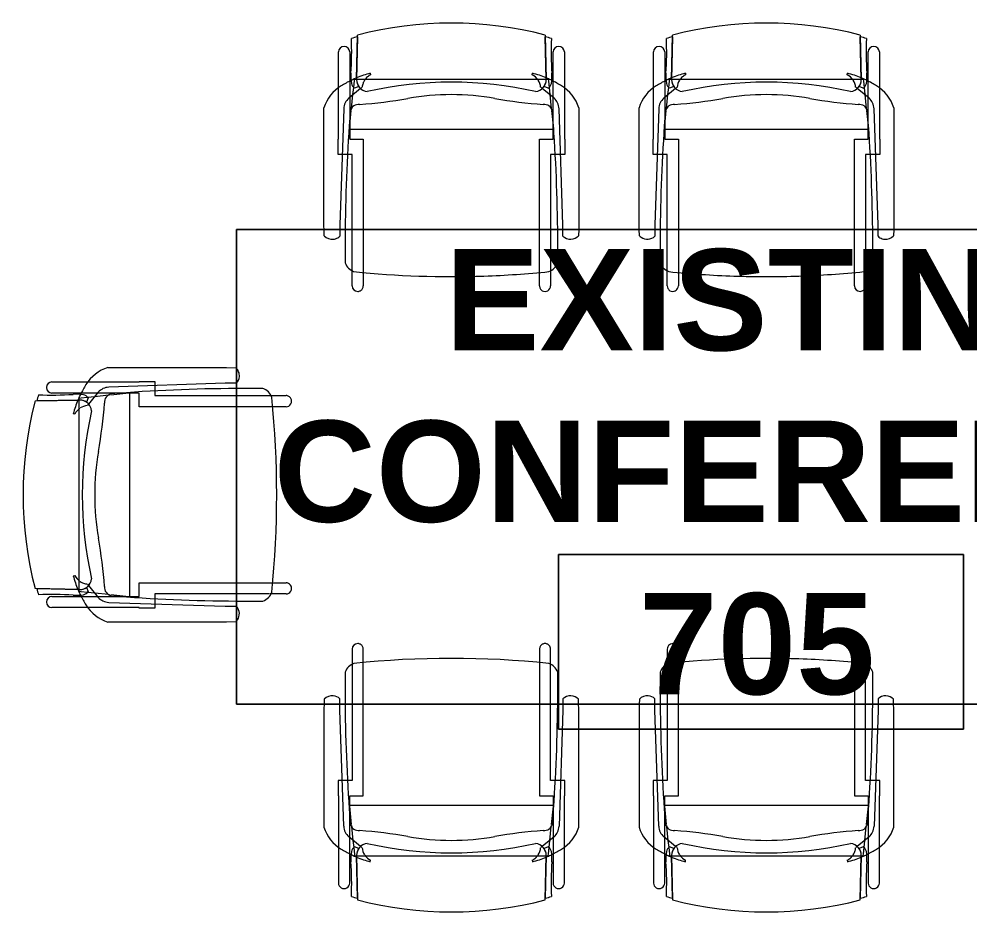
# Model space of a CAD drawing. Header units: inches. Extents: x 385 to 2249, y -1773 to -36.
# Drawn here: x 1031.6 to 1116.1, y -1072.5 to -992.8 of the extents above; entities that cross this region are included whole.
import ezdxf

# ---------------------------------------------------------------- set-up
doc = ezdxf.new("R2010")
doc.units = ezdxf.units.IN
doc.header["$MEASUREMENT"] = 0
doc.layers.add('A-AREA-IDEN', color=2, linetype='Continuous', lineweight=9)
doc.layers.add('I-FURN', color=30, linetype='Continuous', lineweight=9)
doc.styles.add('Swis721 Lt BT_B', font='', dxfattribs={"height": 9})
doc.styles.get('Swis721 Lt BT_B').set_extended_font_data('Swis721 Lt BT', bold=True)

# ---------------------------------------------------------------- blocks, each defined once
blk = doc.blocks.new('GIANT CONFERENCE TABLE3 - GIANT CONFERENCE TABLE-5500202-Level 7 POWER _ SIGNAL')
at = {"layer": 'I-FURN'}
for p, q in [((1050.88, -1011.487), (1050.88, -1053.722)), ((1147.491, -1011.487), (1050.88, -1011.487)), ((1050.88, -1011.487), (1147.491, -1011.487)), ((1050.88, -1053.722), (1050.88, -1011.487)), ((1147.491, -1053.722), (1147.491, -1011.487)), ((1147.491, -1011.487), (1147.491, -1053.722)), ((1050.88, -1053.722), (1147.491, -1053.722)), ((1147.491, -1053.722), (1050.88, -1053.722))]:
    blk.add_line(p, q, dxfattribs=at)
blk = doc.blocks.new('F-Haworth_Chair_X99-Seminar - X99 Seminar Chair with Glides-V24-Level 7 POWER _ SIGNAL')
at = {"layer": 'I-FURN'}
for p, q in [((-8.342, 11.518), (-8.423, 7.569)), ((-8.423, 7.569), (-8.345, 11.369)), ((8.423, 7.569), (8.342, 11.518)), ((8.345, 11.369), (8.423, 7.569)), ((-10.038, 10.021), (-10.038, 6.814)), ((-9.042, 7.403), (-9.042, 10.021)), ((9.042, 10.021), (9.042, 7.403)), ((10.038, 6.814), (10.038, 10.021)), ((-7.182, 7.994), (-7.207, 8.133)), ((7.207, 8.133), (7.182, 7.994)), ((-10.038, 6.814), (-10.038, 4.995)), ((-9.126, 5.919), (-8.071, 6.772)), ((-9.042, 5.987), (-9.042, 7.403)), ((-8.681, 6.866), (-8.748, 6.225)), ((-8.623, 7.419), (-8.681, 6.866)), ((-8.604, 7.597), (-8.621, 7.429)), ((-8.61, 6.81), (-8.235, 6.946)), ((-8.488, 7.597), (-8.562, 7.597)), ((-7.645, 7.597), (-8.402, 7.597)), ((-8.03, 6.805), (-7.947, 6.872)), ((7.645, 7.597), (-7.645, 7.597)), ((8.402, 7.597), (7.645, 7.597)), ((7.947, 6.872), (8.03, 6.805)), ((8.071, 6.772), (9.126, 5.919)), ((8.235, 6.946), (8.61, 6.81)), ((8.562, 7.597), (8.488, 7.597)), ((8.621, 7.429), (8.604, 7.597)), ((8.644, 7.215), (8.623, 7.419)), ((8.681, 6.866), (8.648, 7.176)), ((8.748, 6.225), (8.681, 6.866)), ((9.042, 7.403), (9.042, 5.987)), ((10.038, 4.995), (10.038, 6.814)), ((-9.042, 3.624), (-9.042, 5.987)), ((-8.748, 6.225), (-8.878, 4.986)), ((8.878, 4.986), (8.748, 6.225)), ((9.042, 5.987), (9.042, 3.624)), ((-11.324, 5.058), (-11.324, -5.482)), ((-10.038, 4.991), (-10.038, 2.271)), ((-9.919, -5.365), (-9.567, 4.966)), ((-8.898, 4.801), (-9.066, 3.197)), ((-8.878, 4.986), (-8.886, 4.91)), ((8.886, 4.91), (8.878, 4.986)), ((9.066, 3.197), (8.898, 4.801)), ((9.567, 4.966), (9.919, -5.365)), ((10.038, 2.271), (10.038, 4.991)), ((11.324, -5.482), (11.324, 5.058)), ((-9.042, 3.429), (-9.042, 3.624)), ((-9.042, 3.122), (-9.042, 3.429)), ((9.042, 3.624), (9.042, 3.429)), ((9.042, 3.429), (9.042, 3.122)), ((-9.066, 3.197), (-9.074, 3.122)), ((-9.071, 3.122), (9.071, 3.122)), ((-9.042, 2.271), (-9.042, 3.122)), ((9.042, 3.122), (9.042, 2.271)), ((9.074, 3.122), (9.066, 3.197)), ((-10.038, 2.271), (-10.07, 2.271)), ((-10.07, 2.271), (-10.07, 0.893)), ((-7.829, 2.271), (-9.042, 2.271)), ((-7.829, -5.874), (-7.829, 2.271)), ((9.042, 2.271), (7.829, 2.271)), ((7.829, 2.271), (7.829, -5.874)), ((10.07, 2.271), (10.038, 2.271)), ((10.07, 0.893), (10.07, 2.271)), ((-10.07, 0.893), (-9.705, 0.893)), ((-9.705, 0.893), (-9.197, 0.893)), ((-9.197, 0.893), (-8.82, 0.893)), ((-8.82, 0.893), (-8.82, -5.874)), ((8.82, 0.893), (9.197, 0.893)), ((8.82, -5.874), (8.82, 0.893)), ((9.197, 0.893), (9.705, 0.893)), ((9.705, 0.893), (10.07, 0.893)), ((-11.324, -5.482), (-11.31, -5.874)), ((-11.31, -5.874), (-11.295, -6.317)), ((-9.919, -5.874), (-9.919, -5.365)), ((-9.919, -6.365), (-9.919, -5.874)), ((-8.82, -5.874), (-8.82, -9.436)), ((-7.829, -9.57), (-7.829, -5.874)), ((7.829, -5.874), (7.829, -9.57)), ((8.82, -9.436), (8.82, -5.874)), ((9.919, -5.365), (9.919, -5.874)), ((9.919, -5.874), (9.919, -6.365)), ((11.295, -6.317), (11.31, -5.874)), ((11.31, -5.874), (11.324, -5.482)), ((-8.82, -9.436), (-8.82, -10.778)), ((-7.829, -10.778), (-7.829, -9.57)), ((7.829, -9.57), (7.829, -10.778)), ((8.82, -10.778), (8.82, -9.436))]:
    blk.add_line(p, q, dxfattribs=at)
for centre, radius, start, end in [((0.001, -20.292), 32.885, 75.30746, 104.69597), ((-36.062, 10.03), 27.198, 355.98565, 2.51182), ((0.002, -20.729), 33.165, 104.57657, 105.55224), ((-0.002, -20.729), 33.165, 74.44776, 75.42343), ((36.062, 10.03), 27.198, 177.48818, 184.01435), ((-9.54, 10.021), 0.498, 360, 180), ((9.54, 10.021), 0.498, 360, 180), ((-5.201, 7.865), 3.739, 175.98565, 189.90642), ((-4.708, -1.148), 9.612, 113.50939, 116.00359), ((-4.708, -1.148), 9.612, 112.92701, 113.36067), ((-4.708, -1.148), 9.612, 105.06659, 112.7369), ((-6.554, 6.763), 1.382, 131.5158, 145.98126), ((-6.554, 6.763), 1.382, 117.05034, 131.5158), ((6.554, 6.763), 1.382, 34.01874, 62.94966), ((4.708, -1.148), 9.612, 67.2631, 74.93341), ((4.708, -1.148), 9.612, 66.63933, 67.07299), ((4.708, -1.148), 9.612, 65.81544, 66.49061), ((4.708, -1.148), 9.612, 63.99641, 65.77781), ((5.201, 7.865), 3.739, 350.09358, 4.01435), ((-7.872, 3.924), 3.634, 121.95219, 161.82107), ((-4.708, -1.148), 9.612, 116.00359, 121.95219), ((-8.28, 7.327), 0.613, 189.90642, 237.45732), ((-7.37, 7.548), 1.054, 178.82139, 214.79985), ((-7.37, 7.548), 1.054, 178.82139, 264.04463), ((-6.554, 6.763), 1.382, 147.5752, 174.91217), ((0, -26.495), 33.832, 77.22846, 102.77154), ((7.37, 7.548), 1.054, 275.95537, 1.17861), ((6.554, 6.763), 1.382, 5.08783, 32.4248), ((7.37, 7.548), 1.054, 325.20015, 1.17861), ((8.28, 7.327), 0.613, 302.54268, 350.09358), ((4.708, -1.148), 9.612, 58.04781, 63.99641), ((7.872, 3.924), 3.634, 18.17893, 58.04781), ((-8.183, 4.904), 1.385, 132.89216, 177.19873), ((0, -15.966), 22.194, 79.97666, 100.02334), ((8.183, 4.904), 1.385, 2.80127, 47.10784), ((-8.236, 4.592), 0.763, 84.23375, 165.76625), ((-11.319, 48.077), 42.842, 274.23006, 280.02334), ((11.319, 48.077), 42.842, 259.97666, 265.76994), ((8.236, 4.592), 0.763, 14.23375, 95.76625), ((144.065, -7.322), 153.519, 175.47868, 179.45952), ((-144.065, -7.322), 153.519, 0.54048, 4.52132), ((144.065, -7.322), 153.519, 179.45952, 180.52505), ((-144.065, -7.322), 153.519, 359.47495, 0.54048), ((-10.584, -5.679), 0.956, 221.89014, 314.10986), ((10.584, -5.679), 0.956, 225.89014, 265.41288), ((10.584, -5.679), 0.956, 265.41288, 318.10986), ((-8.213, -8.279), 1.314, 200.04325, 249.95675), ((8.213, -8.279), 1.314, 290.04325, 339.95675), ((0, 75.008), 84.963, 264.14745, 275.85255), ((-8.324, -10.778), 0.495, 180, 225), ((-8.324, -10.778), 0.495, 330, 345), ((-8.324, -10.778), 0.495, 345, 360), ((8.324, -10.778), 0.495, 180, 195), ((8.324, -10.778), 0.495, 195, 225), ((8.324, -10.778), 0.495, 270, 360), ((-8.324, -10.778), 0.495, 225, 240), ((-8.324, -10.778), 0.495, 240, 255), ((-8.324, -10.778), 0.495, 255, 270), ((-8.324, -10.778), 0.495, 270, 285), ((-8.324, -10.778), 0.495, 285, 300), ((-8.324, -10.778), 0.495, 300, 315), ((-8.324, -10.778), 0.495, 315, 330), ((8.324, -10.778), 0.495, 225, 240), ((8.324, -10.778), 0.495, 240, 255), ((8.324, -10.778), 0.495, 255, 270)]:
    blk.add_arc(centre, radius, start, end, dxfattribs=at)
blk = doc.blocks.new('F-Haworth_Chair_X99-Seminar - X99 Seminar Chair with Glides-V25-Level 7 POWER _ SIGNAL')
at = {"layer": 'I-FURN'}
for p, q in [((-8.342, 11.518), (-8.423, 7.569)), ((-8.423, 7.569), (-8.345, 11.369)), ((8.423, 7.569), (8.342, 11.518)), ((8.345, 11.369), (8.423, 7.569)), ((-10.038, 10.021), (-10.038, 6.814)), ((-9.042, 7.403), (-9.042, 10.021)), ((9.042, 10.021), (9.042, 7.403)), ((10.038, 6.814), (10.038, 10.021)), ((-7.182, 7.994), (-7.207, 8.133)), ((7.207, 8.133), (7.182, 7.994)), ((-10.038, 6.814), (-10.038, 4.995)), ((-9.126, 5.919), (-8.071, 6.772)), ((-9.042, 5.987), (-9.042, 7.403)), ((-8.681, 6.866), (-8.748, 6.225)), ((-8.623, 7.419), (-8.681, 6.866)), ((-8.604, 7.597), (-8.621, 7.429)), ((-8.61, 6.81), (-8.235, 6.946)), ((-8.488, 7.597), (-8.562, 7.597)), ((-7.645, 7.597), (-8.402, 7.597)), ((-8.03, 6.805), (-7.947, 6.872)), ((7.645, 7.597), (-7.645, 7.597)), ((8.402, 7.597), (7.645, 7.597)), ((7.947, 6.872), (8.03, 6.805)), ((8.071, 6.772), (9.126, 5.919)), ((8.235, 6.946), (8.61, 6.81)), ((8.562, 7.597), (8.488, 7.597)), ((8.621, 7.429), (8.604, 7.597)), ((8.681, 6.866), (8.623, 7.419)), ((8.748, 6.225), (8.681, 6.866)), ((9.042, 7.403), (9.042, 5.987)), ((10.038, 4.995), (10.038, 6.814)), ((-9.042, 3.624), (-9.042, 5.987)), ((-8.748, 6.225), (-8.878, 4.986)), ((8.878, 4.986), (8.748, 6.225)), ((9.042, 5.987), (9.042, 3.624)), ((-11.324, 5.058), (-11.324, -5.482)), ((-10.038, 4.991), (-10.038, 2.271)), ((-9.919, -5.365), (-9.567, 4.966)), ((-8.898, 4.801), (-9.066, 3.197)), ((-8.878, 4.986), (-8.886, 4.91)), ((8.886, 4.91), (8.878, 4.986)), ((9.066, 3.197), (8.898, 4.801)), ((9.567, 4.966), (9.919, -5.365)), ((10.038, 2.271), (10.038, 4.991)), ((11.324, -5.482), (11.324, 5.058)), ((-9.042, 3.429), (-9.042, 3.624)), ((-9.042, 3.122), (-9.042, 3.429)), ((9.042, 3.624), (9.042, 3.429)), ((9.042, 3.429), (9.042, 3.122)), ((-9.066, 3.197), (-9.074, 3.122)), ((-9.071, 3.122), (9.071, 3.122)), ((-9.042, 2.271), (-9.042, 3.122)), ((9.042, 3.122), (9.042, 2.271)), ((9.074, 3.122), (9.066, 3.197)), ((-10.038, 2.271), (-10.07, 2.271)), ((-10.07, 2.271), (-10.07, 0.893)), ((-7.829, 2.271), (-9.042, 2.271)), ((-7.829, -5.874), (-7.829, 2.271)), ((9.042, 2.271), (7.829, 2.271)), ((7.829, 2.271), (7.829, -5.874)), ((10.07, 2.271), (10.038, 2.271)), ((10.07, 0.893), (10.07, 2.271)), ((-10.07, 0.893), (-9.705, 0.893)), ((-9.705, 0.893), (-9.197, 0.893)), ((-9.197, 0.893), (-8.82, 0.893)), ((-8.82, 0.893), (-8.82, -5.874)), ((8.82, 0.893), (9.197, 0.893)), ((8.82, -5.874), (8.82, 0.893)), ((9.197, 0.893), (9.705, 0.893)), ((9.705, 0.893), (10.07, 0.893)), ((-11.324, -5.482), (-11.31, -5.874)), ((-11.31, -5.874), (-11.295, -6.317)), ((-9.919, -5.874), (-9.919, -5.365)), ((-9.919, -6.365), (-9.919, -5.874)), ((-8.82, -5.874), (-8.82, -9.436)), ((-7.829, -9.57), (-7.829, -5.874)), ((7.829, -5.874), (7.829, -9.57)), ((8.82, -9.436), (8.82, -5.874)), ((9.919, -5.365), (9.919, -5.874)), ((9.919, -5.874), (9.919, -6.365)), ((11.295, -6.317), (11.31, -5.874)), ((11.31, -5.874), (11.324, -5.482)), ((-8.82, -9.436), (-8.82, -10.778)), ((-7.829, -10.778), (-7.829, -9.57)), ((7.829, -9.57), (7.829, -10.778)), ((8.82, -10.778), (8.82, -9.436))]:
    blk.add_line(p, q, dxfattribs=at)
for centre, radius, start, end in [((0.001, -20.292), 32.885, 75.30746, 104.69597), ((-36.062, 10.03), 27.198, 355.98565, 2.51182), ((0.002, -20.729), 33.165, 104.57657, 105.55224), ((-0.002, -20.729), 33.165, 74.44776, 75.42343), ((36.062, 10.03), 27.198, 177.48818, 184.01435), ((-9.54, 10.021), 0.498, 360, 180), ((9.54, 10.021), 0.498, 360, 180), ((-5.201, 7.865), 3.739, 175.98565, 189.90642), ((-4.708, -1.148), 9.612, 113.50939, 116.00359), ((-4.708, -1.148), 9.612, 112.92994, 113.36067), ((-4.708, -1.148), 9.612, 105.06659, 112.7369), ((-6.554, 6.763), 1.382, 131.5158, 145.98126), ((-6.554, 6.763), 1.382, 117.05034, 131.5158), ((6.554, 6.763), 1.382, 34.01874, 62.94966), ((4.708, -1.148), 9.612, 67.2631, 74.93341), ((4.708, -1.148), 9.612, 66.63933, 67.07299), ((4.708, -1.148), 9.612, 63.99641, 66.49061), ((5.201, 7.865), 3.739, 350.09358, 4.01435), ((-7.872, 3.924), 3.634, 121.95219, 161.82107), ((-4.708, -1.148), 9.612, 116.00359, 121.95219), ((-8.28, 7.327), 0.613, 189.90642, 237.45732), ((-7.37, 7.548), 1.054, 178.82139, 214.79985), ((-7.37, 7.548), 1.054, 178.82139, 264.04463), ((-6.554, 6.763), 1.382, 160.44672, 174.91217), ((-6.554, 6.763), 1.382, 147.5752, 160.44672), ((0, -26.495), 33.832, 77.22846, 102.77154), ((7.37, 7.548), 1.054, 275.95537, 1.17861), ((6.554, 6.763), 1.382, 5.08783, 32.4248), ((7.37, 7.548), 1.054, 325.20015, 1.17861), ((8.28, 7.327), 0.613, 302.54268, 350.09358), ((4.708, -1.148), 9.612, 58.04781, 63.99641), ((7.872, 3.924), 3.634, 18.17893, 58.04781), ((-8.183, 4.904), 1.385, 132.89216, 177.19873), ((0, -15.966), 22.194, 79.97666, 100.02334), ((8.183, 4.904), 1.385, 2.80127, 47.10784), ((-8.236, 4.592), 0.763, 84.23375, 165.76625), ((-11.319, 48.077), 42.842, 274.23006, 280.02334), ((11.319, 48.077), 42.842, 259.97666, 265.76994), ((8.236, 4.592), 0.763, 14.23375, 95.76625), ((144.065, -7.322), 153.519, 175.47868, 179.45952), ((-144.065, -7.322), 153.519, 0.54048, 4.52132), ((144.065, -7.322), 153.519, 179.45952, 180.52505), ((-144.065, -7.322), 153.519, 359.47495, 0.54048), ((-10.584, -5.679), 0.956, 221.89014, 314.10986), ((10.584, -5.679), 0.956, 225.89014, 265.41288), ((10.584, -5.679), 0.956, 265.41288, 318.10986), ((-8.213, -8.279), 1.314, 200.04325, 212.52163), ((-8.213, -8.279), 1.314, 212.52163, 237.47837), ((8.213, -8.279), 1.314, 290.04325, 339.95675), ((-8.213, -8.279), 1.314, 237.47837, 249.95675), ((0, 75.008), 84.963, 264.14745, 268.04915), ((0, 75.008), 84.963, 268.04915, 275.85255), ((-8.324, -10.778), 0.495, 180, 210), ((-8.324, -10.778), 0.495, 330, 345), ((-8.324, -10.778), 0.495, 345, 360), ((8.324, -10.778), 0.495, 180, 195), ((8.324, -10.778), 0.495, 195, 210), ((8.324, -10.778), 0.495, 255, 360), ((-8.324, -10.778), 0.495, 210, 225), ((-8.324, -10.778), 0.495, 225, 240), ((-8.324, -10.778), 0.495, 240, 255), ((-8.324, -10.778), 0.495, 255, 270), ((-8.324, -10.778), 0.495, 270, 285), ((-8.324, -10.778), 0.495, 285, 300), ((-8.324, -10.778), 0.495, 300, 315), ((-8.324, -10.778), 0.495, 315, 330), ((8.324, -10.778), 0.495, 210, 225), ((8.324, -10.778), 0.495, 225, 240), ((8.324, -10.778), 0.495, 240, 255)]:
    blk.add_arc(centre, radius, start, end, dxfattribs=at)
blk = doc.blocks.new('F-Haworth_Chair_X99-Seminar - X99 Seminar Chair with Glides-V27-Level 7 POWER _ SIGNAL')
at = {"layer": 'I-FURN'}
for p, q in [((-8.82, 9.436), (-8.82, 10.778)), ((-7.829, 10.778), (-7.829, 9.57)), ((7.829, 9.57), (7.829, 10.778)), ((8.82, 10.778), (8.82, 9.436)), ((-8.82, 5.753), (-8.82, 9.436)), ((-7.829, 9.57), (-7.829, 5.753)), ((7.829, 5.753), (7.829, 9.57)), ((8.82, 9.436), (8.82, 5.753)), ((-11.315, 5.753), (-11.295, 6.317)), ((-9.919, 6.365), (-9.919, 5.753)), ((9.919, 5.753), (9.919, 6.365)), ((11.295, 6.317), (11.315, 5.753)), ((-11.324, 5.482), (-11.315, 5.753)), ((-11.324, -5.058), (-11.324, 5.482)), ((-9.919, 5.753), (-9.919, 5.365)), ((-9.919, 5.365), (-9.567, -4.966)), ((-8.82, -0.893), (-8.82, 5.753)), ((-7.829, 5.753), (-7.829, -2.271)), ((7.829, -2.271), (7.829, 5.753)), ((8.82, 5.753), (8.82, -0.893)), ((9.567, -4.966), (9.919, 5.365)), ((9.919, 5.365), (9.919, 5.753)), ((11.315, 5.753), (11.324, 5.482)), ((11.324, 5.482), (11.324, -5.058)), ((-10.07, -0.893), (-9.705, -0.893)), ((-10.07, -2.271), (-10.07, -0.893)), ((-9.705, -0.893), (-9.197, -0.893)), ((-9.197, -0.893), (-8.82, -0.893)), ((8.82, -0.893), (9.197, -0.893)), ((9.197, -0.893), (9.705, -0.893)), ((9.705, -0.893), (10.07, -0.893)), ((10.07, -0.893), (10.07, -2.271)), ((-10.038, -2.271), (-10.07, -2.271)), ((-10.038, -4.991), (-10.038, -2.271)), ((-9.042, -2.271), (-9.042, -3.122)), ((-7.829, -2.271), (-9.042, -2.271)), ((9.042, -2.271), (7.829, -2.271)), ((9.042, -3.122), (9.042, -2.271)), ((10.038, -2.271), (10.038, -4.991)), ((10.07, -2.271), (10.038, -2.271)), ((-9.066, -3.197), (-9.074, -3.122)), ((-9.071, -3.122), (9.071, -3.122)), ((-8.898, -4.801), (-9.066, -3.197)), ((-9.042, -3.122), (-9.042, -3.429)), ((9.066, -3.197), (8.898, -4.801)), ((9.042, -3.429), (9.042, -3.122)), ((9.074, -3.122), (9.066, -3.197)), ((-9.042, -3.429), (-9.042, -3.624)), ((-9.042, -3.624), (-9.042, -5.987)), ((9.042, -3.624), (9.042, -3.429)), ((9.042, -5.987), (9.042, -3.624)), ((-10.038, -6.814), (-10.038, -4.995)), ((-8.878, -4.986), (-8.886, -4.91)), ((-8.748, -6.225), (-8.878, -4.986)), ((8.878, -4.986), (8.748, -6.225)), ((8.886, -4.91), (8.878, -4.986)), ((10.038, -4.995), (10.038, -6.814)), ((-9.126, -5.919), (-8.071, -6.772)), ((-9.042, -5.987), (-9.042, -7.403)), ((-8.681, -6.866), (-8.748, -6.225)), ((8.071, -6.772), (9.126, -5.919)), ((8.748, -6.225), (8.681, -6.866)), ((9.042, -7.403), (9.042, -5.987)), ((-10.038, -10.021), (-10.038, -6.814)), ((-9.042, -7.403), (-9.042, -10.021)), ((-8.623, -7.419), (-8.681, -6.866)), ((-8.604, -7.597), (-8.621, -7.429)), ((-8.61, -6.81), (-8.235, -6.946)), ((-8.488, -7.597), (-8.562, -7.597)), ((-8.423, -7.569), (-8.345, -11.369)), ((-8.342, -11.518), (-8.423, -7.569)), ((-7.645, -7.597), (-8.402, -7.597)), ((-8.03, -6.805), (-7.947, -6.872)), ((7.645, -7.597), (-7.645, -7.597)), ((8.402, -7.597), (7.645, -7.597)), ((7.947, -6.872), (8.03, -6.805)), ((8.235, -6.946), (8.61, -6.81)), ((8.423, -7.569), (8.342, -11.518)), ((8.345, -11.369), (8.423, -7.569)), ((8.562, -7.597), (8.488, -7.597)), ((8.621, -7.429), (8.604, -7.597)), ((8.644, -7.215), (8.623, -7.419)), ((8.681, -6.866), (8.648, -7.176)), ((9.042, -10.021), (9.042, -7.403)), ((10.038, -6.814), (10.038, -10.021)), ((-7.182, -7.994), (-7.207, -8.133)), ((7.207, -8.133), (7.182, -7.994))]:
    blk.add_line(p, q, dxfattribs=at)
for centre, radius, start, end in [((-8.324, 10.778), 0.495, 60, 180), ((-8.324, 10.778), 0.495, 45, 60), ((-8.324, 10.778), 0.495, 15, 45), ((8.324, 10.778), 0.495, 150, 180), ((8.324, 10.778), 0.495, 135, 150), ((8.324, 10.778), 0.495, 120, 135), ((8.324, 10.778), 0.495, 105, 120), ((8.324, 10.778), 0.495, 90, 105), ((8.324, 10.778), 0.495, 0, 90), ((-8.324, 10.778), 0.495, 0, 15), ((-8.213, 8.279), 1.314, 110.04325, 159.95675), ((0, -75.008), 84.963, 91.95085, 95.85255), ((0, -75.008), 84.963, 84.14745, 91.95085), ((8.213, 8.279), 1.314, 57.47837, 69.95675), ((8.213, 8.279), 1.314, 32.52163, 57.47837), ((144.065, 7.322), 153.519, 179.47495, 180.58594), ((8.213, 8.279), 1.314, 20.04325, 32.52163), ((-144.065, 7.322), 153.519, 359.41406, 0.52505), ((-10.584, 5.679), 0.956, 45.89014, 138.10986), ((10.584, 5.679), 0.956, 120.93561, 134.10986), ((10.584, 5.679), 0.956, 107.76137, 120.93561), ((10.584, 5.679), 0.956, 94.58712, 107.76137), ((10.584, 5.679), 0.956, 41.89014, 94.58712), ((144.065, 7.322), 153.519, 180.58594, 184.52132), ((-144.065, 7.322), 153.519, 355.47868, 359.41406), ((-7.872, -3.924), 3.634, 198.17893, 238.04781), ((-8.183, -4.904), 1.385, 182.80127, 227.10784), ((-8.236, -4.592), 0.763, 194.23375, 275.76625), ((8.236, -4.592), 0.763, 264.23375, 345.76625), ((8.183, -4.904), 1.385, 312.89216, 357.19873), ((7.872, -3.924), 3.634, 301.95219, 341.82107), ((-11.319, -48.077), 42.842, 79.97666, 85.76994), ((0, 15.966), 22.194, 259.97666, 280.02334), ((11.319, -48.077), 42.842, 94.23006, 100.02334), ((-7.37, -7.548), 1.054, 95.95537, 181.17861), ((0, 26.495), 33.832, 257.22846, 282.77154), ((7.37, -7.548), 1.054, 358.82139, 84.04463), ((-4.708, 1.148), 9.612, 238.04781, 243.99641), ((-5.201, -7.865), 3.739, 170.09358, 184.01435), ((-4.708, 1.148), 9.612, 243.99641, 246.49061), ((-8.28, -7.327), 0.613, 122.54268, 170.09358), ((-7.37, -7.548), 1.054, 145.20015, 181.17861), ((-6.554, -6.763), 1.382, 185.08783, 212.4248), ((-6.554, -6.763), 1.382, 214.01874, 242.94966), ((6.554, -6.763), 1.382, 311.5158, 325.98126), ((6.554, -6.763), 1.382, 327.5752, 340.44672), ((6.554, -6.763), 1.382, 340.44672, 354.91217), ((7.37, -7.548), 1.054, 358.82139, 34.79985), ((8.28, -7.327), 0.613, 9.90642, 57.45732), ((4.708, 1.148), 9.612, 294.22219, 296.00359), ((5.201, -7.865), 3.739, 355.98565, 9.90642), ((4.708, 1.148), 9.612, 296.00359, 301.95219), ((-36.062, -10.03), 27.198, 357.48818, 4.01435), ((-4.708, 1.148), 9.612, 246.63933, 247.07299), ((-4.708, 1.148), 9.612, 247.2631, 254.93341), ((6.554, -6.763), 1.382, 297.05034, 311.5158), ((4.708, 1.148), 9.612, 285.06659, 292.7369), ((4.708, 1.148), 9.612, 292.92701, 293.36067), ((4.708, 1.148), 9.612, 293.50939, 294.18456), ((36.062, -10.03), 27.198, 175.98565, 182.51182), ((-9.54, -10.021), 0.498, 180, 0), ((9.54, -10.021), 0.498, 180, 0), ((0.002, 20.729), 33.165, 254.44776, 255.42343), ((0.001, 20.292), 32.885, 255.30403, 284.69254), ((-0.002, 20.729), 33.165, 284.57657, 285.55224)]:
    blk.add_arc(centre, radius, start, end, dxfattribs=at)
blk = doc.blocks.new('F-Haworth_Chair_X99-Seminar - X99 Seminar Chair with Glides-V28-Level 7 POWER _ SIGNAL')
at = {"layer": 'I-FURN'}
for p, q in [((-8.82, 9.436), (-8.82, 10.778)), ((-7.829, 10.778), (-7.829, 9.57)), ((7.829, 9.57), (7.829, 10.778)), ((8.82, 10.778), (8.82, 9.436)), ((-8.82, 5.753), (-8.82, 9.436)), ((-7.829, 9.57), (-7.829, 5.753)), ((7.829, 5.753), (7.829, 9.57)), ((8.82, 9.436), (8.82, 5.753)), ((-11.315, 5.753), (-11.295, 6.317)), ((-9.919, 6.365), (-9.919, 5.753)), ((9.919, 5.753), (9.919, 6.365)), ((11.295, 6.317), (11.315, 5.753)), ((-11.324, 5.482), (-11.315, 5.753)), ((-11.324, -5.058), (-11.324, 5.482)), ((-9.919, 5.753), (-9.919, 5.365)), ((-9.919, 5.365), (-9.567, -4.966)), ((-8.82, -0.893), (-8.82, 5.753)), ((-7.829, 5.753), (-7.829, -2.271)), ((7.829, -2.271), (7.829, 5.753)), ((8.82, 5.753), (8.82, -0.893)), ((9.567, -4.966), (9.919, 5.365)), ((9.919, 5.365), (9.919, 5.753)), ((11.315, 5.753), (11.324, 5.482)), ((11.324, 5.482), (11.324, -5.058)), ((-10.07, -0.893), (-9.705, -0.893)), ((-10.07, -2.271), (-10.07, -0.893)), ((-9.705, -0.893), (-9.197, -0.893)), ((-9.197, -0.893), (-8.82, -0.893)), ((8.82, -0.893), (9.197, -0.893)), ((9.197, -0.893), (9.705, -0.893)), ((9.705, -0.893), (10.07, -0.893)), ((10.07, -0.893), (10.07, -2.271)), ((-10.038, -2.271), (-10.07, -2.271)), ((-10.038, -4.991), (-10.038, -2.271)), ((-9.042, -2.271), (-9.042, -3.122)), ((-7.829, -2.271), (-9.042, -2.271)), ((9.042, -2.271), (7.829, -2.271)), ((9.042, -3.122), (9.042, -2.271)), ((10.038, -2.271), (10.038, -4.991)), ((10.07, -2.271), (10.038, -2.271)), ((-9.066, -3.197), (-9.074, -3.122)), ((-9.071, -3.122), (9.071, -3.122)), ((-8.898, -4.801), (-9.066, -3.197)), ((-9.042, -3.122), (-9.042, -3.429)), ((9.066, -3.197), (8.898, -4.801)), ((9.042, -3.429), (9.042, -3.122)), ((9.074, -3.122), (9.066, -3.197)), ((-9.042, -3.429), (-9.042, -3.624)), ((-9.042, -3.624), (-9.042, -5.987)), ((9.042, -3.624), (9.042, -3.429)), ((9.042, -5.987), (9.042, -3.624)), ((-10.038, -6.814), (-10.038, -4.995)), ((-8.878, -4.986), (-8.886, -4.91)), ((-8.748, -6.225), (-8.878, -4.986)), ((8.878, -4.986), (8.748, -6.225)), ((8.886, -4.91), (8.878, -4.986)), ((10.038, -4.995), (10.038, -6.814)), ((-9.126, -5.919), (-8.071, -6.772)), ((-9.042, -5.987), (-9.042, -7.403)), ((-8.681, -6.866), (-8.748, -6.225)), ((8.071, -6.772), (9.126, -5.919)), ((8.748, -6.225), (8.681, -6.866)), ((9.042, -7.403), (9.042, -5.987)), ((-10.038, -10.021), (-10.038, -6.814)), ((-9.042, -7.403), (-9.042, -10.021)), ((-8.623, -7.419), (-8.681, -6.866)), ((-8.604, -7.597), (-8.621, -7.429)), ((-8.61, -6.81), (-8.235, -6.946)), ((-8.488, -7.597), (-8.562, -7.597)), ((-8.423, -7.569), (-8.345, -11.369)), ((-8.342, -11.518), (-8.423, -7.569)), ((-7.645, -7.597), (-8.402, -7.597)), ((-8.03, -6.805), (-7.947, -6.872)), ((7.645, -7.597), (-7.645, -7.597)), ((8.402, -7.597), (7.645, -7.597)), ((7.947, -6.872), (8.03, -6.805)), ((8.235, -6.946), (8.61, -6.81)), ((8.423, -7.569), (8.342, -11.518)), ((8.345, -11.369), (8.423, -7.569)), ((8.562, -7.597), (8.488, -7.597)), ((8.621, -7.429), (8.604, -7.597)), ((8.681, -6.866), (8.623, -7.419)), ((9.042, -10.021), (9.042, -7.403)), ((10.038, -6.814), (10.038, -10.021)), ((-7.182, -7.994), (-7.207, -8.133)), ((7.207, -8.133), (7.182, -7.994))]:
    blk.add_line(p, q, dxfattribs=at)
for centre, radius, start, end in [((-8.324, 10.778), 0.495, 0, 180), ((8.324, 10.778), 0.495, 150, 180), ((8.324, 10.778), 0.495, 105, 150), ((8.324, 10.778), 0.495, 45, 105), ((8.324, 10.778), 0.495, 30, 45), ((8.324, 10.778), 0.495, 0, 30), ((-8.213, 8.279), 1.314, 122.52163, 135), ((-8.213, 8.279), 1.314, 110.04325, 122.52163), ((0, -75.008), 84.963, 91.95085, 95.85255), ((0, -75.008), 84.963, 88.04915, 91.95085), ((0, -75.008), 84.963, 84.14745, 88.04915), ((8.213, 8.279), 1.314, 20.04325, 69.95675), ((144.065, 7.322), 153.519, 179.47495, 180.58594), ((-8.213, 8.279), 1.314, 147.47837, 159.95675), ((-8.213, 8.279), 1.314, 135, 147.47837), ((-144.065, 7.322), 153.519, 359.41406, 0.52505), ((-10.584, 5.679), 0.956, 85.41288, 138.10986), ((-10.584, 5.679), 0.956, 59.06439, 85.41288), ((-10.584, 5.679), 0.956, 45.89014, 59.06439), ((10.584, 5.679), 0.956, 55.06439, 134.10986), ((10.584, 5.679), 0.956, 41.89014, 55.06439), ((144.065, 7.322), 153.519, 180.58594, 184.52132), ((-144.065, 7.322), 153.519, 355.47868, 359.41406), ((-7.872, -3.924), 3.634, 198.17893, 238.04781), ((-8.183, -4.904), 1.385, 182.80127, 227.10784), ((-8.236, -4.592), 0.763, 194.23375, 275.76625), ((8.236, -4.592), 0.763, 264.23375, 345.76625), ((8.183, -4.904), 1.385, 312.89216, 357.19873), ((7.872, -3.924), 3.634, 301.95219, 341.82107), ((-11.319, -48.077), 42.842, 79.97666, 85.76994), ((0, 15.966), 22.194, 259.97666, 280.02334), ((11.319, -48.077), 42.842, 94.23006, 100.02334), ((-7.37, -7.548), 1.054, 95.95537, 181.17861), ((0, 26.495), 33.832, 257.22846, 282.77154), ((7.37, -7.548), 1.054, 358.82139, 84.04463), ((-4.708, 1.148), 9.612, 238.04781, 243.99641), ((-5.201, -7.865), 3.739, 170.09358, 184.01435), ((-4.708, 1.148), 9.612, 243.99641, 246.49061), ((-8.28, -7.327), 0.613, 122.54268, 170.09358), ((-7.37, -7.548), 1.054, 145.20015, 181.17861), ((-6.554, -6.763), 1.382, 185.08783, 212.4248), ((-6.554, -6.763), 1.382, 214.01874, 242.94966), ((6.554, -6.763), 1.382, 311.5158, 325.98126), ((6.554, -6.763), 1.382, 327.5752, 354.91217), ((7.37, -7.548), 1.054, 358.82139, 34.79985), ((4.708, 1.148), 9.612, 293.50939, 296.00359), ((8.28, -7.327), 0.613, 9.90642, 57.45732), ((5.201, -7.865), 3.739, 355.98565, 9.90642), ((4.708, 1.148), 9.612, 296.00359, 301.95219), ((-36.062, -10.03), 27.198, 357.48818, 4.01435), ((-4.708, 1.148), 9.612, 246.63933, 247.07006), ((-4.708, 1.148), 9.612, 247.2631, 254.93341), ((6.554, -6.763), 1.382, 297.05034, 311.5158), ((4.708, 1.148), 9.612, 285.06659, 292.7369), ((4.708, 1.148), 9.612, 292.92701, 293.36067), ((36.062, -10.03), 27.198, 175.98565, 182.51182), ((-9.54, -10.021), 0.498, 180, 0), ((9.54, -10.021), 0.498, 180, 0), ((0.002, 20.729), 33.165, 254.44776, 255.42343), ((0.001, 20.292), 32.885, 255.30403, 284.69254), ((-0.002, 20.729), 33.165, 284.57657, 285.55224)]:
    blk.add_arc(centre, radius, start, end, dxfattribs=at)
blk = doc.blocks.new('F-Haworth_Chair_X99-Seminar - X99 Seminar Chair with Glides-V30-Level 7 POWER _ SIGNAL')
at = {"layer": 'I-FURN'}
for p, q in [((-8.82, 9.436), (-8.82, 10.778)), ((-7.829, 10.778), (-7.829, 9.57)), ((7.829, 9.57), (7.829, 10.778)), ((8.82, 10.778), (8.82, 9.436)), ((-8.82, 6.366), (-8.82, 9.436)), ((-7.829, 9.57), (-7.829, 6.366)), ((7.829, 6.366), (7.829, 9.57)), ((8.82, 9.436), (8.82, 9.357)), ((8.82, 9.315), (8.82, 6.366)), ((-11.324, 5.482), (-11.295, 6.317)), ((-9.919, 6.365), (-9.919, 5.365)), ((-8.82, -0.893), (-8.82, 6.366)), ((-7.829, 6.366), (-7.829, -2.271)), ((7.829, -2.271), (7.829, 6.366)), ((8.82, 6.366), (8.82, -0.893)), ((9.919, 5.365), (9.919, 6.365)), ((11.295, 6.317), (11.324, 5.482)), ((-11.324, -5.058), (-11.324, 5.482)), ((-9.919, 5.365), (-9.567, -4.966)), ((9.567, -4.966), (9.919, 5.365)), ((11.324, 5.482), (11.324, -5.058)), ((-10.07, -0.893), (-9.705, -0.893)), ((-10.07, -2.271), (-10.07, -0.893)), ((-9.705, -0.893), (-9.197, -0.893)), ((-9.197, -0.893), (-8.82, -0.893)), ((8.82, -0.893), (9.197, -0.893)), ((9.197, -0.893), (9.705, -0.893)), ((9.705, -0.893), (10.07, -0.893)), ((10.07, -0.893), (10.07, -2.271)), ((-10.038, -2.271), (-10.07, -2.271)), ((-10.038, -4.991), (-10.038, -2.271)), ((-9.042, -2.271), (-9.042, -3.122)), ((-7.829, -2.271), (-9.042, -2.271)), ((9.042, -2.271), (7.829, -2.271)), ((9.042, -3.122), (9.042, -2.271)), ((10.038, -2.271), (10.038, -4.991)), ((10.07, -2.271), (10.038, -2.271)), ((-9.066, -3.197), (-9.074, -3.122)), ((-9.071, -3.122), (9.071, -3.122)), ((-8.898, -4.801), (-9.066, -3.197)), ((-9.042, -3.122), (-9.042, -3.429)), ((9.066, -3.197), (8.898, -4.801)), ((9.042, -3.429), (9.042, -3.122)), ((9.074, -3.122), (9.066, -3.197)), ((-9.042, -3.429), (-9.042, -3.624)), ((-9.042, -3.624), (-9.042, -5.987)), ((9.042, -3.624), (9.042, -3.429)), ((9.042, -5.987), (9.042, -3.624)), ((-10.038, -6.814), (-10.038, -4.995)), ((-8.878, -4.986), (-8.886, -4.91)), ((-8.748, -6.225), (-8.878, -4.986)), ((8.878, -4.986), (8.748, -6.225)), ((8.886, -4.91), (8.878, -4.986)), ((10.038, -4.995), (10.038, -6.814)), ((-9.126, -5.919), (-8.071, -6.772)), ((-9.042, -5.987), (-9.042, -7.403)), ((-8.681, -6.866), (-8.748, -6.225)), ((8.071, -6.772), (9.126, -5.919)), ((8.748, -6.225), (8.681, -6.866)), ((9.042, -7.403), (9.042, -5.987)), ((-10.038, -10.021), (-10.038, -6.814)), ((-9.042, -7.403), (-9.042, -10.021)), ((-8.623, -7.419), (-8.681, -6.866)), ((-8.604, -7.597), (-8.621, -7.429)), ((-8.61, -6.81), (-8.235, -6.946)), ((-8.488, -7.597), (-8.562, -7.597)), ((-8.423, -7.569), (-8.345, -11.369)), ((-8.342, -11.518), (-8.423, -7.569)), ((-7.645, -7.597), (-8.402, -7.597)), ((-8.03, -6.805), (-7.947, -6.872)), ((7.645, -7.597), (-7.645, -7.597)), ((8.402, -7.597), (7.645, -7.597)), ((7.947, -6.872), (8.03, -6.805)), ((8.235, -6.946), (8.61, -6.81)), ((8.423, -7.569), (8.342, -11.518)), ((8.345, -11.369), (8.423, -7.569)), ((8.562, -7.597), (8.488, -7.597)), ((8.621, -7.429), (8.604, -7.597)), ((8.681, -6.866), (8.623, -7.419)), ((9.042, -10.021), (9.042, -7.403)), ((10.038, -6.814), (10.038, -10.021)), ((-7.182, -7.994), (-7.207, -8.133)), ((7.207, -8.133), (7.182, -7.994))]:
    blk.add_line(p, q, dxfattribs=at)
for centre, radius, start, end in [((-8.324, 10.778), 0.495, 150, 165), ((-8.324, 10.778), 0.495, 120, 150), ((-8.324, 10.778), 0.495, 0, 120), ((8.324, 10.778), 0.495, 75, 180), ((8.324, 10.778), 0.495, 60, 75), ((8.324, 10.778), 0.495, 0, 60), ((-8.324, 10.778), 0.495, 165, 180), ((-8.213, 8.279), 1.314, 122.52163, 147.47837), ((-8.213, 8.279), 1.314, 110.04325, 122.52163), ((0, -75.008), 84.963, 84.14745, 95.85255), ((8.213, 8.279), 1.314, 20.04325, 69.95675), ((144.065, 7.322), 153.519, 179.47495, 180.35683), ((-8.213, 8.279), 1.314, 147.47837, 159.95675), ((-144.065, 7.322), 153.519, 359.64317, 0.52505), ((-10.584, 5.679), 0.956, 133.62049, 138.10986), ((-10.584, 5.679), 0.956, 111.76137, 133.62049), ((-10.584, 5.679), 0.956, 85.41288, 111.76137), ((-10.584, 5.679), 0.956, 46.034, 85.41288), ((144.065, 7.322), 153.519, 180.35683, 184.52132), ((-144.065, 7.322), 153.519, 355.47868, 359.64317), ((10.584, 5.679), 0.956, 120.93561, 133.966), ((10.584, 5.679), 0.956, 46.37951, 120.93561), ((10.584, 5.679), 0.956, 41.89014, 46.37951), ((-7.872, -3.924), 3.634, 198.17893, 238.04781), ((-8.183, -4.904), 1.385, 182.80127, 227.10784), ((-8.236, -4.592), 0.763, 194.23375, 275.76625), ((8.236, -4.592), 0.763, 264.23375, 345.76625), ((8.183, -4.904), 1.385, 312.89216, 357.19873), ((7.872, -3.924), 3.634, 301.95219, 341.82107), ((-11.319, -48.077), 42.842, 79.97666, 85.76994), ((0, 15.966), 22.194, 259.97666, 280.02334), ((11.319, -48.077), 42.842, 94.23006, 100.02334), ((-7.37, -7.548), 1.054, 95.95537, 181.17861), ((0, 26.495), 33.832, 257.22846, 282.77154), ((7.37, -7.548), 1.054, 358.82139, 84.04463), ((-4.708, 1.148), 9.612, 238.04781, 243.99641), ((-5.201, -7.865), 3.739, 170.09358, 184.01435), ((-4.708, 1.148), 9.612, 243.99641, 246.49061), ((-8.28, -7.327), 0.613, 122.54268, 170.09358), ((-7.37, -7.548), 1.054, 145.20015, 181.17861), ((-6.554, -6.763), 1.382, 185.08783, 212.4248), ((-6.554, -6.763), 1.382, 214.01874, 242.94966), ((6.554, -6.763), 1.382, 297.05034, 325.98126), ((6.554, -6.763), 1.382, 327.5752, 340.44672), ((6.554, -6.763), 1.382, 340.44672, 354.91217), ((7.37, -7.548), 1.054, 358.82139, 34.79985), ((4.708, 1.148), 9.612, 293.50939, 296.00359), ((8.28, -7.327), 0.613, 9.90642, 57.45732), ((5.201, -7.865), 3.739, 355.98565, 9.90642), ((4.708, 1.148), 9.612, 296.00359, 301.95219), ((-36.062, -10.03), 27.198, 357.48818, 4.01435), ((-4.708, 1.148), 9.612, 246.63933, 247.07299), ((-4.708, 1.148), 9.612, 247.2631, 254.93341), ((4.708, 1.148), 9.612, 285.06659, 292.7369), ((4.708, 1.148), 9.612, 292.92701, 293.36067), ((36.062, -10.03), 27.198, 175.98565, 182.51182), ((-9.54, -10.021), 0.498, 180, 0), ((9.54, -10.021), 0.498, 180, 0), ((0.002, 20.729), 33.165, 254.44776, 255.42343), ((0.001, 20.292), 32.885, 255.30403, 284.69254), ((-0.002, 20.729), 33.165, 284.57657, 285.55224)]:
    blk.add_arc(centre, radius, start, end, dxfattribs=at)
blk = doc.blocks.new('Room Tag - Room Name and Number-3379422-Level 7 POWER _ SIGNAL')
at = {"layer": 'A-AREA-IDEN'}
for p, q in [((-0.18806, -0.16357), (-0.18806, -0.00182)), ((-0.18806, -0.00182), (0.18694, -0.00182)), ((0.18694, -0.00182), (-0.18806, -0.00182)), ((-0.18806, -0.00182), (-0.18806, -0.16357)), ((0.18694, -0.00182), (0.18694, -0.16357)), ((0.18694, -0.16357), (0.18694, -0.00182)), ((0.18694, -0.16357), (-0.18806, -0.16357)), ((-0.18806, -0.16357), (0.18694, -0.16357))]:
    blk.add_line(p, q, dxfattribs=at)

msp = doc.modelspace()

# ---------------------------------------------------------------- block references
at = {"layer": 'A-AREA-IDEN', "xscale": 95.99999999999994, "yscale": 95.99999999999994, "zscale": 95.99999999999994}
msp.add_blockref('Room Tag - Room Name and Number-3379422-Level 7 POWER _ SIGNAL', (1097.558, -1040.235), dxfattribs=at)
at = {"layer": 'I-FURN'}
for name, p, rotation in [('F-Haworth_Chair_X99-Seminar - X99 Seminar Chair with Glides-V27-Level 7 POWER _ SIGNAL', (1069.993, -1005.734), 180), ('F-Haworth_Chair_X99-Seminar - X99 Seminar Chair with Glides-V28-Level 7 POWER _ SIGNAL', (1097.993, -1005.734), 180), ('F-Haworth_Chair_X99-Seminar - X99 Seminar Chair with Glides-V30-Level 7 POWER _ SIGNAL', (1044.514, -1035.092), 270.0000000000002), ('F-Haworth_Chair_X99-Seminar - X99 Seminar Chair with Glides-V24-Level 7 POWER _ SIGNAL', (1069.993, -1059.597), 180), ('F-Haworth_Chair_X99-Seminar - X99 Seminar Chair with Glides-V25-Level 7 POWER _ SIGNAL', (1097.993, -1059.597), 180)]:
    msp.add_blockref(name, p, dxfattribs=dict(at, rotation=rotation))
msp.add_blockref('GIANT CONFERENCE TABLE3 - GIANT CONFERENCE TABLE-5500202-Level 7 POWER _ SIGNAL', (0, 0), dxfattribs=at)

# ---------------------------------------------------------------- texts
at = {"layer": 'A-AREA-IDEN', "char_height": 9, "attachment_point": 1, "style": 'Swis721 Lt BT_B'}
for s, insert, width in [('EXISTING', (1069.449, -1013.249), 68.175), ('CONFERENCE', (1054.199, -1028.499), 104.838), ('705', (1086.662, -1043.837), 25.452)]:
    msp.add_mtext(s, dxfattribs=dict(at, insert=insert, width=width))

doc.saveas('drawing.dxf')
